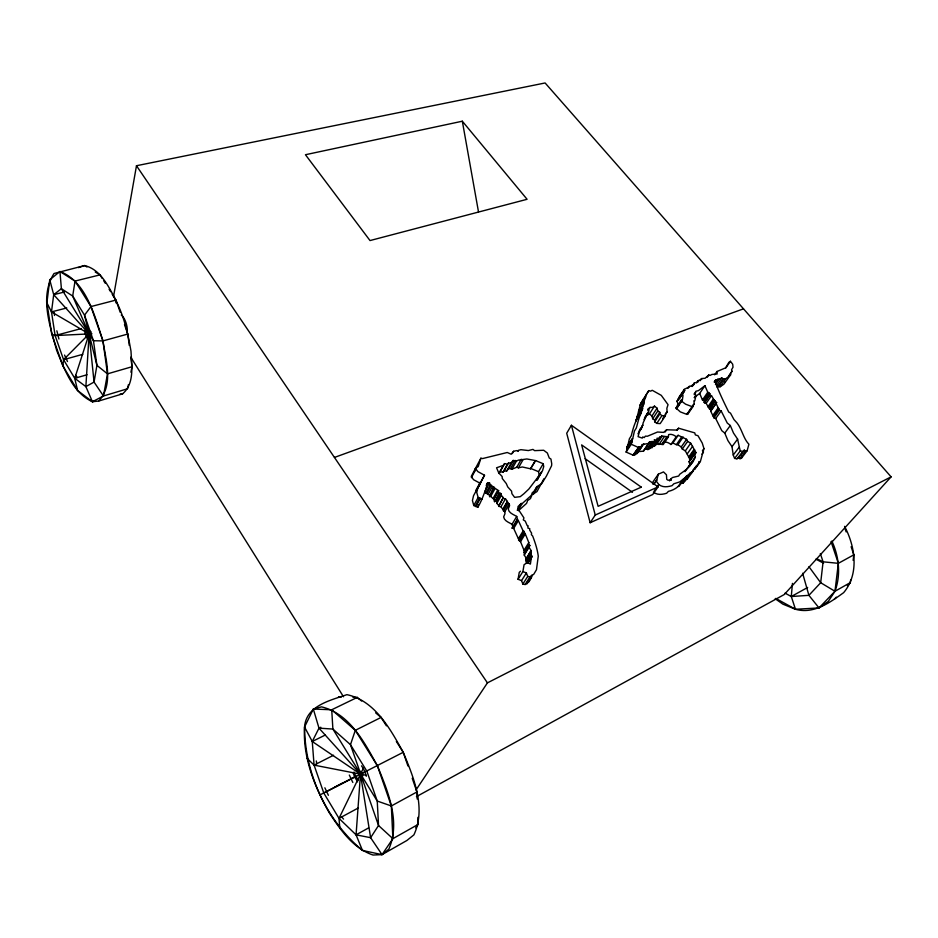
<?xml version="1.0" encoding="UTF-8"?>
<svg xmlns="http://www.w3.org/2000/svg" width="938" height="938" viewBox="0 0 938 938"><rect width="100%" height="100%" fill="white"/><g stroke="black" fill="none" stroke-linecap="round" stroke-linejoin="round"><path stroke-width="1.41" d="M717.476 387.347L722.811 379.667L721.932 377.944L716.62 385.635L717.476 387.347L718.297 386.386L719.997 386.831L723.831 384.275L730.667 374.766L730.385 373.699L732.027 371.249L731.511 369.842L733.024 367.204L732.684 364.202L730.421 361.282L728.943 362.291L725.637 367.837L716.949 371.518L717.136 373.992L711.93 374.438L710.031 375.435L708.788 374.989L705.106 378.26L701.483 378.565L701.776 379.198L698.06 380.676L698.048 381.93L694.249 383.056L692.021 386.386M304.557 727.02C302.681 757.376 314.593 786.665 329.179 812.66C340.283 829.626 352.911 848.245 373.007 855.034L382.024 854.635L406.869 840.507L413.893 834.879C426.368 808.099 413.752 777.625 403.223 752.299C390.36 729.166 375.024 700.604 346.896 694.659C330.188 700.405 306.034 705.739 304.557 727.02C304.827 773.85 326.483 820.422 362.478 850.449L382.024 854.635L388.836 849.113C400.831 821.899 387.91 791.426 377.416 765.818C364.519 742.486 349.628 713.572 321.535 706.865L313.327 709.034L304.557 727.02L312.26 741.489L314.078 765.127L323.786 793.02L339.005 818.382L356.065 834.832L362.478 850.449M512.089 528.094L516.744 520.227L518.351 520.59L523.134 530.931L524.096 531.424L519.359 539.244L518.409 538.752L513.684 528.446L512.089 528.094L512.934 527.426L512.054 524.283C509.029 522.478 504.175 520.965 503.659 516.885L505.007 513.578L504.703 511.937L500.951 506.766L498.653 506.344L503.272 497.609L501.361 495.393L501.127 493.658L500.071 493.224L495.581 501.197L494.514 501.642L493.775 499.122L498.641 490.668L495.147 488.393L490.703 496.401L489.53 496.601L493.986 487.209L490.269 485.028L489.542 482.929L487.678 482.671L486.423 484.969M489.53 496.601L493.986 487.209M115.902 302.833L115.96 300.078C108.503 286.735 100.87 269.476 84.584 265.56L54.029 273.509C39.232 296.42 50.171 326.295 56.655 350.413C64.605 369.326 72.46 392.506 92.416 401.734L98.642 401.054L122.573 393.843C134.744 383.572 131.707 365.316 130.992 351.199C127.591 331.477 122.89 311.205 112.15 294.086M631.215 441.118L632.669 438.89L634.451 430.976L636.316 427.998C637.781 422.979 638.684 417.773 641.146 413.083L645.567 395.895L648.779 390.654L650.644 391.146L652.215 390.278L661.278 395.355L668.055 404.677L666.871 408.218L667.094 412.063L662.662 418.711M661.571 437.026L656.342 444.753L656.448 443.697L663.143 444.635L668.407 436.92L661.665 435.959L661.571 437.026L659.918 437.038L659.754 438.327L656.963 438.269L657.245 440.063L654.196 439.84L654.806 441.083L653.036 441.833L649.682 441.739L648.627 443.416L641.78 444.647L642.331 445.656L639.798 447.121L639.141 446.711L633.091 455.141L626.115 452.069L627.112 449.126L626.713 447.051L627.581 446.687L629.386 438.785L631.251 435.807C633.279 427.775 635.354 419.708 641.146 413.083M694.296 394.687L695.844 391.252L698.4 390.665L704.93 385.694L707.756 392.248L702.445 399.951L704.532 401.394L704.204 402.484L706.162 403.34L709.703 409.378L715.119 401.054L716.62 402.566L710.676 411.102L713.947 417.832L715.706 418.524L721.768 430.648L724.781 433.11L727.923 440.614L731.992 446.676L733.246 455.012L734.606 458.436L736.94 458.811L738.593 457.65L744.28 450.146L745.64 451.19L747.094 450.803L748.911 444.237C743.494 438.761 742.005 429.323 737.01 422.909L733.985 419.579L730.514 413.166L728.72 412.017C723.655 401.781 718.754 391.662 714.803 380.805L721.932 377.944M478.052 487.819L479.494 484.371M716.057 403.446L719.364 410.199L721.146 410.891L727.267 423.038L730.315 425.524L733.504 433.039L737.608 439.136L739.308 447.027L733.246 455.012M709.703 409.378L715.119 401.054M417.867 817.361L418.125 824.42L392.881 838.666L382.024 854.635L370.616 837.693L356.065 834.832L360.696 771.259M653.411 492.133C657.397 495.299 662.134 494.572 666.578 493.282L668.407 491.371C673.625 490.222 678.139 487.268 681.293 483.269L683.075 483.164L683.028 482.132L684.388 481.511L689.969 472.904L692.619 471.708L693.018 469.985L699.209 462.868L698.646 461.859L700.381 461.508L703.969 448.587L702.245 443.041L697.978 435.713L695.316 434.904L694.8 432.899L678.573 428.209L676.521 430.073L666.613 429.78L663.6 432.383L657.538 432.019L647.349 436.264L645.426 436.111L644.207 437.565L642.8 436.932L642.26 438.105L638.075 436.651L639.646 430.73L640.865 429.287L640.267 428.865L642.155 427.153L641.78 426.028L642.811 425.336L643.069 423.038L647.443 413.248L648.346 412.884L648.944 410.281L647.736 409.249L650.057 407.409L652.356 407.397L654.513 406.142L657.057 408.194L657.808 410.973L659.789 412.333L659.801 414.033L654.665 421.819L656.788 423.378L660.164 423.624L665.347 415.862L665.581 413.33L667.094 412.063M684.388 481.511L687.613 476.152M480.889 458.236L475.449 468.425L477.864 471.615L484.524 475.238L480.186 483.305L473.561 479.705L471.216 476.457L475.484 468.355L478.204 466.573L480.889 458.236L482.578 458.565L507.27 452.491L511.175 454.226L513.567 451.272L516.65 450.603L518.315 451.413L518.257 450.392L520.895 449.689L528.387 450.545L532.972 449.408L534.59 450.639L543.677 450.263L547.358 453.031L549.246 457.979L550.946 459.034L551.743 463.841L551.579 465.74L546.502 475.929L541.683 483.68L536.817 486.728L535.129 490.703L532.362 492.602L531.248 495.475L522.103 503.683L518.116 510.46M844.575 526.359C855.257 546.491 859.443 574.009 843.637 592.664C829.696 602.7 813.609 614.402 795.471 609.266L791.285 596.521L792.446 583.389M668.407 436.92L668.618 434.599A6.894 4.749 33.7 0 1 676.216 436.803L678.197 435.291L686.604 439.301L687.66 441.364L690.708 443.252L696.008 452.62L689.043 461.731L689.911 464.521L688.422 467.616M654.501 483.422L656.788 480.15L658.3 474.206L663.506 471.92L666.449 474.792L666.742 479.365L667.879 480.139L671.315 480.256L671.08 478.72L672.534 477.501L678.678 476.035L679.698 474.3L686.182 469.645L693.405 461.039L695.375 456.9L694.495 454.109L696.008 452.62M95.219 400.889L92.416 401.734L77.608 390.513L62.858 365.867L63.561 359.688L55.119 335.57L51.484 311.897L53.7 294.684L49.749 279.805L59.938 271.504C86.319 281.341 94.996 316.821 102.946 340.904C105.865 360.04 113.803 385.295 98.642 401.054M62.858 365.867L51.731 334.092L46.9 302.81L49.749 279.805M498.653 506.344L503.272 497.609M847.331 585.711L850.332 582.592L850.684 579.813M853.134 560.373L853.838 554.827L851.129 546.737M651.758 446.019L654.536 446.066L654.701 444.776M680.906 401.956L682.395 399.74L683.005 395.637L682.09 393.503L684.705 390.536L684.224 389.387L693.979 384.369L692.068 386.503M695.797 392.483L694.214 393.761L696.008 395.402L694.777 400.796L693.897 400.761L694.272 403.915L692.525 405.533L692.924 406.611L687.648 414.315L686.851 414.385L680.32 411.888L675.958 407.983L677.189 407.491L677.811 403.387L676.908 401.253L682.09 393.503M113.533 296.572L136.479 165.733L545.107 82.966L891.1 476.856L784.25 594.54L416.425 796.643M626.115 452.069L631.215 444.272L632.2 441.329L631.79 439.254L632.669 438.89M652.578 483.985L652.965 481.874L658.3 474.206M502.803 509.721L507.411 501.467L505.476 498.817L503.178 498.383M128.424 384.615L127.591 388.754L103.461 395.988L92.416 401.734L85.874 386.608L89.098 333.916L84.526 315.168L72.695 296.056L61.392 288.693L59.938 271.504L75.04 281.048L90.951 306.574L102.946 340.904L107.471 373.863L103.461 395.988L94.058 382.071L89.098 333.916L72.695 296.056L75.04 281.048L99.979 274.893L102.254 278.492M130.91 372.234L132.012 366.735L130.91 358.21M738.593 457.65L739.941 458.694L741.395 458.307L741.829 456.149M484.524 475.238L473.538 495.71L472.424 500.529L473.784 505.523L477.805 507.294C481.862 500.693 483.914 493.658 486.857 486.705L486.283 485.919L487.678 482.671M684.47 480.491L687.12 479.295L687.519 477.571M477.805 507.294L478.439 504.621M474.839 470.923L475.449 468.425M645.93 396.657L640.15 405.31L636.093 420.904M538.26 477.231L539.057 474.499L538.553 471.685L543.208 463.735L535.668 460.605L526.851 458.963L518.292 460.159L516.369 461.203L511.878 469.223L508.701 468.472L506.649 471.052L504.069 471.04L502.92 472.271L500.106 471.65L498.793 473.444L504.55 463.607L507.376 464.24L508.537 462.997L511.116 463.02L513.18 460.441L516.369 461.203M704.204 402.484L709.527 394.792L709.855 393.702L707.756 392.248M77.608 390.513L74.735 378.307L90.001 331.137M695.773 466.385L694.882 469.094L700.381 461.508M527.308 501.467L526.57 503.378L518.468 510.671M530.744 551.521L531.26 555.671L526.417 563.386L525.925 559.259L531.119 550.571L529.009 547.253L529.841 545.4L528.856 545.072L528.809 542.539L525.28 533.886L523.322 532.221L518.597 540.03L520.531 541.683L524.025 550.301L524.049 552.834L525.034 553.162L529.841 545.4M525.925 559.259L531.119 550.571M543.911 478.767L536.982 491.594L532.139 494.643L530.439 498.617L527.684 500.505M526.288 558.321L524.201 555.003L525.034 553.162M643.761 398.509L640.15 405.31M339.849 828.453L339.005 818.382L363.663 767.624M362.865 775.773L312.26 741.489L318.99 728.146L320.808 727.255M471.415 477.641L475.695 469.551M481.229 481.898L480.197 482.308L475.859 490.363L476.105 491.7M473.784 505.523L478.146 497.503L476.762 492.497L477.876 487.666L480.444 483.656L480.197 482.308M475.378 505.887L479.752 497.867L478.146 497.503M475.859 506.555L480.244 498.547L479.752 497.867M485.603 488.991L486.857 486.705M489.542 482.929L485.157 490.961L485.861 493.048L489.554 495.217M485.861 493.048L490.269 485.028M487.033 493.142L491.442 485.122M500.106 471.65L504.55 463.607M488.041 494.537L492.462 486.517M512.289 453.57L513.567 451.272M502.92 472.271L507.376 464.24M504.069 471.04L508.537 462.997M506.649 471.052L511.116 463.02M508.701 468.472L513.18 460.441M490.703 496.401L493.013 498.559L497.468 490.574M510.624 468.402L515.114 460.37M493.775 499.122L498.641 490.668M494.514 501.642L498.993 493.669L500.071 493.224M498.758 505.57L496.859 503.366L496.636 501.642L501.127 493.658M511.878 469.223L516.756 467.253L521.282 459.233M496.859 503.366L501.361 495.393M516.756 467.253L518.444 467.828L522.982 459.819M500.951 506.766L505.476 498.817M693.557 384.287L694.249 383.056M502.862 509.404L507.411 501.467M503.483 511.058L508.033 503.12L507.352 501.783M504.703 511.937L509.275 504.011L508.033 503.12M518.444 467.828L522.302 466.972L530.533 468.801L535.141 460.828M530.533 468.801L535.668 460.605M517.237 510.237L521.211 503.471L522.103 503.683M536.853 480.362L542.539 470.665L543.735 466.561L543.208 463.735M537.521 479.224L541.285 472.095M512.054 524.283L516.709 516.416C513.649 514.587 508.771 513.074 508.244 508.971L509.592 505.652L509.275 504.011M571.418 425.277L566.704 433.25L590.143 522.736L652.707 494.525L658.077 486.892L571.418 425.277L595.243 515.032L590.143 522.736M534.144 491.254L536.817 486.728M512.934 527.426L517.6 519.558L516.709 516.416M533.276 494.443L537.966 486.541M513.684 528.446L518.351 520.59M531.576 577.374L528.88 581.888L526.98 582.768L527.226 583.53L525.104 584.526L522.853 584.057L521.54 580.61L518.057 579.285L519.253 572.403L520.461 571.219M518.409 538.752L523.134 530.931M519.558 541.355L524.67 532.62M520.531 541.683L525.28 533.886M524.025 550.301L528.809 542.539M524.049 552.834L528.856 545.072M524.201 555.003L529.009 547.253M526.101 560.971L530.931 553.232M526.499 560.478L531.33 552.74M527.942 562.847L532.198 556.34L531.26 555.671M528.047 562.952L532.198 556.34M518.057 579.285L522.888 571.594L524.072 564.699L527.355 562.566L530.38 564.101L531.4 557.336M643.773 443.815L637.91 452.55L638.626 451.577L643.445 451.166L649.682 441.739M521.54 580.61L526.394 572.93L522.888 571.594M522.853 584.057L527.731 576.401L526.394 572.93M525.104 584.526L529.993 576.87L533.781 574.232L536.477 569.706L538.271 556.164C537.333 549.047 535.129 542.516 532.643 535.985L531.354 534.637L531.611 533.147L529.689 530.111L529.724 528.645L527.906 528.082L528.094 525.796L527.191 525.585L525.268 521.129L523.31 519.875L523.92 517.882L518.011 508.912L518.034 506.52L521.211 503.471M640.548 403.739L648.779 390.654M640.208 404.77L645.227 396.926M526.98 582.768L529.079 579.485M530.486 577.304L531.881 575.111M640.525 405.169L645.543 397.325M527.226 583.53L532.127 575.873M638.508 411.137L644.183 402.39M638.919 411.946L643.949 404.102M636.972 416.824L642.002 408.991M637.817 416.484L642.858 408.651M635.823 420.095L640.865 412.274M710.676 411.102L716.62 402.566M647.888 410.762L650.057 407.409M644.547 417.703L647.443 413.248M643.996 419.579L648.346 412.884M626.713 447.051L631.79 439.254M627.581 446.687L629.761 443.346M647.279 415.217L649.424 413.951L654.513 406.142M626.631 449.325L631.708 441.54M627.112 449.126L632.2 441.329M639.177 430.917L642.811 425.336M637.957 433.743L642.155 427.153M654.665 421.819L654.654 420.118L652.684 418.758L651.945 415.991L657.057 408.194M652.684 418.758L657.808 410.973M654.654 420.118L659.789 412.333M633.091 455.141L639.141 446.711M634.006 454.484L634.651 454.895L639.798 447.121M656.788 423.378L661.947 415.604L665.347 415.862M634.651 454.895L637.172 453.417L642.331 445.656M416.038 789.925L487.432 682.864L891.1 476.856M684.224 389.387L679.042 397.149L679.511 398.298L678.186 399.084L678.737 399.752L676.908 401.253M678.186 399.084L683.368 391.322M643.445 451.166L648.627 443.416M681 396.082L684.705 390.536M679.475 398.65L683.919 392.002M644.5 449.49L646.88 449.032L652.074 441.282M687.929 388.402L689.418 386.186M646.88 449.032L647.83 449.572L653.036 441.833M675.958 407.983L681.164 400.233L682.395 399.74M677.189 407.491L679.417 404.172M654.806 441.083L649.6 448.833L647.83 449.572M676.404 408.968L681.609 401.218L681.164 400.233M657.245 440.063L652.039 447.801L650.011 447.661M656.94 441.458L659.918 437.038M696.571 382.88L698.06 380.676M654.536 446.066L659.754 438.327M657.937 441.493L661.665 435.959M665.124 431.996L666.613 429.78M699.994 380.769L701.483 378.565M658.945 444.6L664.186 436.874M707.287 377.193L708.788 374.989M661.888 444.166L667.129 436.44M694.507 397.606L696.008 395.402M694.214 397.536L699.666 393.409L704.93 385.694M686.851 414.385L692.138 406.67L692.924 406.611M688.996 411.63L694.272 403.915M714.686 374.813L716.949 371.518M677.06 430.401L678.573 428.209M663.365 442.326A6.847 4.749 33.8 0 1 670.916 444.506L676.216 436.803M714.158 382.024L715.671 379.831M670.916 444.506L672.886 442.982L678.197 435.291M715.331 382.176L717.722 379.011M703.582 400.245L708.894 392.553M725.871 367.872L730.421 361.282M715.448 384.521L719.247 379.022M704.532 401.394L709.855 393.702M704.52 402.859L709.843 395.179L711.496 395.66L715.084 401.71M672.886 442.982L676.333 444.682L681.656 437.002M706.162 403.34L711.496 395.66M676.333 444.682L677.857 444.706L683.192 437.026M718.297 386.386L723.632 378.718L725.332 379.151L730.667 374.766M719.997 386.831L725.332 379.151M728.967 375.622L732.027 371.249M653.786 484.031L656.788 480.15M707.85 406.869L713.208 399.201M690.556 460.241L685.315 450.908L682.289 449.021L681.246 446.969L686.604 439.301M709.011 407.549L714.369 399.881M415.722 827.867L418.125 824.42M682.289 449.021L687.66 441.364M654.173 491.043L655.709 488.862M657.245 486.681L658.769 484.5L656.072 480.748M685.315 450.908L690.708 443.252M712.563 415.745L717.98 408.1M713.642 416.472L719.059 408.827M687.226 453.886L692.643 446.242M713.947 417.832L719.364 410.199M669.533 480.889L671.08 478.72M715.706 418.524L721.146 410.891M688.539 457.205L693.968 449.572M689.242 457.451L694.671 449.818M689.395 458.963L694.835 451.33M689.043 461.731L694.495 454.109M541.531 472.424L528.856 489.05L523.885 493.751L520.227 496.671L514.599 497.351L511.925 493.705L511.573 491.149L507.739 486.928L506.274 483.539L502.299 478.532L502.135 476.527L498.735 472.893L496.565 467.781L503.225 465.4M689.911 464.521L695.375 456.9M692.572 461.133L684.939 471.662M689.489 466.479L693.405 461.039M702.398 450.756L703.969 448.587M678.291 486.33L683.767 478.732L689.887 473.925M678.643 486.447L684.13 478.861M701.941 454.191L703.512 452.01M681.293 483.269L686.768 475.683M683.028 482.132L688.515 474.546M683.075 483.164L688.574 475.578M687.12 479.295L692.619 471.708M699.209 462.868L691.048 473.502M724.781 433.11L730.315 425.524M731.992 446.676L737.608 439.136M734.606 458.436L740.27 450.92L739.308 447.027M736.94 458.811L744.28 450.146M739.941 458.694L745.64 451.19M741.395 458.307L747.094 450.803M722.811 379.667L723.632 378.718M536.618 480.033L537.861 478.603M518.597 540.03L519.359 539.244M523.322 532.221L524.096 531.424M834.304 599.23L836.309 597.154M120.228 312.307L115.96 300.078L90.951 306.574L84.526 315.168L93.46 340.74L96.919 365.351L94.058 382.071L85.874 386.608L74.735 378.307L63.561 359.688L91.162 331.841M516.744 520.227L517.6 519.558M46.9 302.81L51.484 311.897L89.098 333.916L53.7 294.684L61.392 288.693L93.46 340.74L102.946 340.904L127.803 334.045L124.484 324.536M683.767 478.732L679.675 481.933L673.859 483.762L672.018 485.673C667.551 486.963 662.779 487.678 658.769 484.5M850.332 582.592L834.961 591.28L819.026 607.941L795.471 609.266L782.867 604.142L775.198 598.749M785.071 593.133L791.285 596.521L807.665 587.458M356.065 834.832L368.599 827.914M853.838 554.827L838.349 563.328L823.095 561.815L816.541 558.626M412.216 778.282L416.941 791.953L391.345 805.965L377.24 801.052L332.884 729.061L331.724 709.773L357.272 697.391L361.599 701.038M339.005 818.382L358.398 807.923M335.136 786.97L342.804 782.96M319.823 794.99L354.611 776.899L353.18 772.771M396.352 741.477L403.223 752.299L360.485 774.167L318.99 728.146L313.327 709.034L331.724 709.773L355.303 730.327L377.416 765.818L391.345 805.965L392.881 838.666L378.53 825.499L350.484 744.69L332.884 729.061L318.99 728.146M323.786 793.02L365.644 771.517M307.043 758.291L314.078 765.127L333.553 755.242M386.421 725.848L381.074 717.429L355.303 730.327L350.484 744.69L366.875 771.2L377.24 801.052L378.53 825.499L370.616 837.693L360.485 774.167M312.26 741.489L325.404 734.97M595.243 515.032L658.077 486.892M334.444 457.439L743.506 308.825M78.487 267.611L84.584 265.56L86.953 266.99M132.012 366.735L107.471 373.863L96.919 365.351L88.395 331.079M74.735 378.307L87.058 374.754M63.561 359.688L82.802 354.318M51.731 334.092L55.119 335.57L81.407 328.523M51.484 311.897L66.762 307.969M53.7 294.684L64.417 292.011M462.328 121.213L305.448 154.723L370.018 240.562L527.086 199.29L462.328 121.213L478.486 211.824M493.974 488.592L495.147 488.393M120.017 394.136L122.573 393.843M791.285 596.521L808.908 595.337L820.691 582.721L823.095 561.815L820.328 553.572M55.119 335.57L91.947 333.776M338.489 696.946L341.373 697.016M352.934 697.286L357.272 697.391M493.013 498.559L494.174 498.664M740.27 450.92L742.615 451.307M314.078 765.127L366.23 775.28M527.731 576.401L529.993 576.87M638.239 447.367L631.215 444.272M531.06 468.59L538.553 471.685M480.244 498.547L482.191 499.297M495.581 501.197L496.636 501.642M815.931 559.165L823.564 563.199M775.749 598.385L795.471 609.266M692.138 406.67L685.561 404.161L681.609 401.218M95.242 272.02L99.979 274.893M677.857 444.706L681.246 446.969M585.113 458.694L632.47 492.309M659.801 414.033L661.947 415.604M649.424 413.951L651.945 415.991M375.669 712.868L381.074 717.429M709.749 408.722L711.239 410.223M341.655 816.951L343.566 819.097M808.955 566.704L820.691 582.721L834.961 591.28L828.324 601.375L819.026 607.941L808.908 595.337L802.623 573.259M75.661 375.2L77.303 377.568M136.479 165.733L487.432 682.864M103.778 280.896L105.302 283.288M109.113 289.291L110.625 291.683M130.745 357.155L343.507 696.758M354.611 776.899L357.659 781.87M352.817 782.444L349.323 775.069M636.632 452.409L637.172 453.417M328.382 795.295L324.876 787.803M67.477 361.552L64.558 355.068M699.666 393.409L702.445 399.951M831.854 541.038C839.135 556.574 840.987 575.017 834.961 591.28L838.349 563.328L831.021 541.531M687.249 413.248L687.648 414.315M403.223 752.299L407.948 765.971M844.786 527.848L846.146 531.893M58.93 339.005L56.855 330.786M498.242 491.125L498.993 493.669M725.039 381.367L725.32 382.434M316.305 760.941L316.739 763.767M127.803 334.045L129.268 345.419M54.228 312.659L54.498 315.496M416.941 791.953L417.199 799.012M358.433 780.193A12.335 5.042 65 0 1 354.013 772.009M361.529 765.854A12.335 5.042 65 0 1 366.254 776.289M86.906 338.079A10.424 3.729 72.8 0 1 84.643 330.481M121.248 315.039A10.271 3.869 73 0 1 125.868 322.355A10.271 3.869 73 0 1 127.087 331.818M641.299 487.162L598.116 506.321L581.642 444.905L641.299 487.162"/></g></svg>
